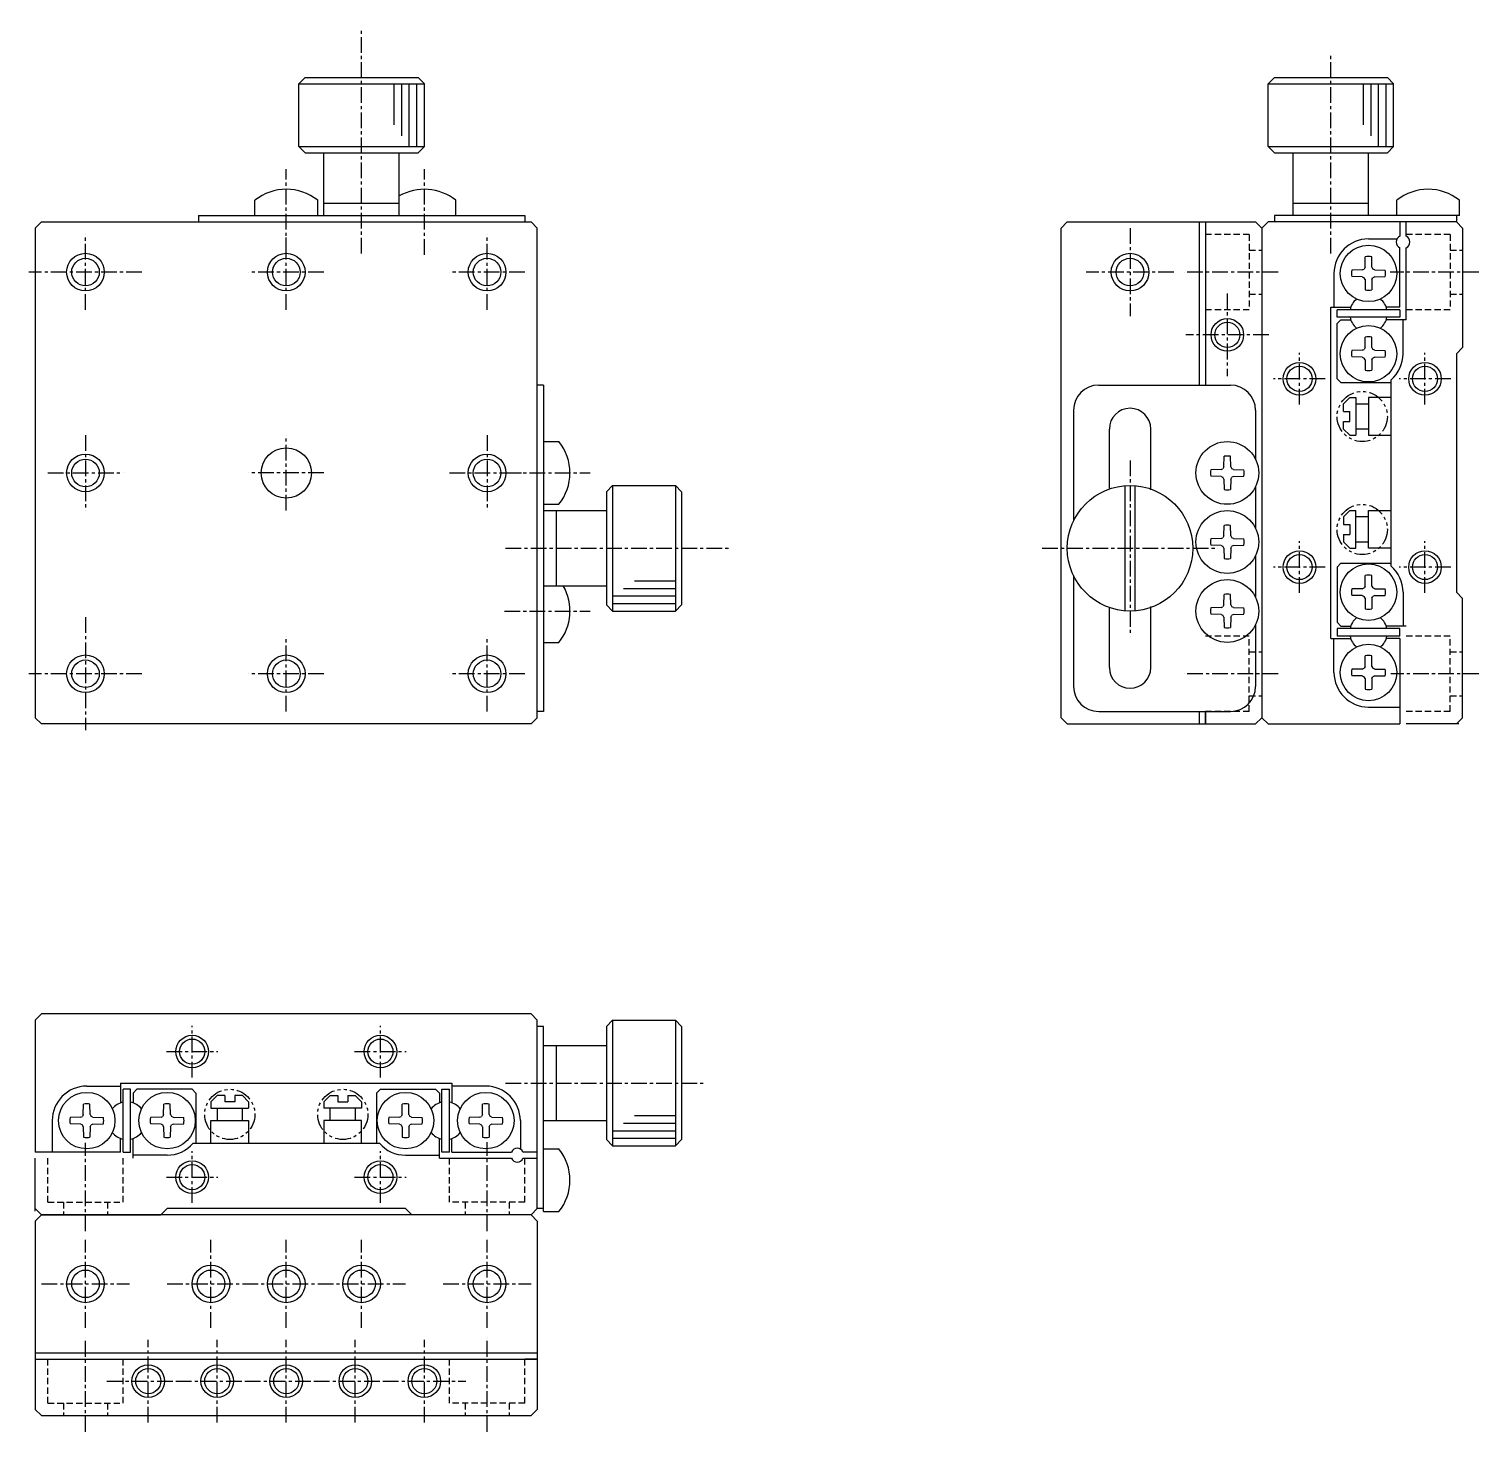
# Model space of a CAD drawing. Extents: x 101 to 291, y 29 to 245.
# Drawn here: x 175.3 to 290.8, y 30.8 to 142.5 of the extents above; entities that cross this region are included whole.
import ezdxf

# ---------------------------------------------------------------- set-up
doc = ezdxf.new("R2010")
doc.units = 0
for name, pattern in [('CENTER', [2, 1.25, -0.25, 0.25, -0.25]), ('DASHED', [0.75, 0.5, -0.25]), ('PHANTOM', [2.5, 1.25, -0.25, 0.25, -0.25, 0.25, -0.25])]:
    doc.linetypes.add(name, pattern=pattern)
doc.layers.get('0').update_dxf_attribs({"linetype": 'CONTINUOUS'})
doc.layers.add('CENTER', color=1, linetype='CENTER')

msp = doc.modelspace()

# ---------------------------------------------------------------- linework, layer by layer
at = {"color": 7, "linetype": 'CONTINUOUS'}
for p, q in [((197.2632516526876, 138.6730249133194), (196.7632516526878, 138.1730249133194)), ((197.2632516526876, 138.6730249133194), (206.2632516526876, 138.6730249133194)), ((206.7632516526876, 138.1730249133194), (206.2632516526876, 138.6730249133194)), ((274.4911686526878, 138.6730249133194), (273.9911686526878, 138.1730249133194)), ((274.4911686526878, 138.6730249133194), (283.4911686526877, 138.6730249133194)), ((283.9911686526878, 138.1730249133194), (283.4911686526877, 138.6730249133194)), ((196.7632516526878, 138.1730249133194), (206.7632516526876, 138.1730249133194)), ((196.7632516526878, 133.1730249133195), (196.7632516526878, 138.1730249133194)), ((206.7632516526876, 133.1730249133195), (206.7632516526876, 138.1730249133194)), ((273.9911686526878, 138.1730249133194), (283.9911686526878, 138.1730249133194)), ((273.9911686526878, 133.1730249133195), (273.9911686526878, 138.1730249133194)), ((196.7632516526878, 133.1730249133195), (206.7632516526876, 133.1730249133195)), ((196.7632516526878, 133.1730249133195), (197.2632516526876, 132.6730249133194)), ((206.2632516526876, 132.6730249133194), (206.7632516526876, 133.1730249133195)), ((273.9911686526878, 133.1730249133195), (283.9911686526878, 133.1730249133195)), ((273.9911686526878, 133.1730249133195), (274.4911686526878, 132.6730249133194)), ((283.4911686526877, 132.6730249133194), (283.9911686526878, 133.1730249133195)), ((197.2632516526876, 132.6730249133194), (206.2632516526876, 132.6730249133194)), ((198.7632516526876, 127.6730249133192), (198.7632516526876, 132.6730249133194)), ((204.7632516526876, 127.6730249133192), (204.7632516526876, 132.6730249133194)), ((274.4911686526878, 132.6730249133194), (283.4911686526877, 132.6730249133194)), ((275.9911686526878, 127.6730249133192), (275.9911686526878, 132.6730249133194)), ((281.9911686526878, 127.6730249133192), (281.9911686526878, 132.6730249133194)), ((193.2632526526878, 127.6730249133192), (193.2632526526878, 128.8955239133194)), ((198.2632526526878, 127.6730249133192), (198.2632526526878, 128.8955239133194)), ((198.7632516526876, 128.6730249133194), (204.7632516526876, 128.6730249133194)), ((209.2632536526878, 127.6730249133192), (209.2632536526878, 128.8955239133194)), ((275.9911686526878, 128.6730249133194), (281.9911686526878, 128.6730249133194)), ((284.2411676526878, 127.6730249133192), (284.2411676526878, 128.8955239133194)), ((289.2411676526878, 127.6730249133192), (289.2411676526878, 128.8955239133194)), ((175.7632526526878, 126.6730249133192), (176.2632526526878, 127.1730249133192)), ((176.2632516526876, 127.1730249133192), (215.2632526526878, 127.1730249133192)), ((188.7632526526878, 127.6730249133192), (214.7632506526876, 127.6730249133192)), ((188.7632526526878, 127.6730249133192), (188.7632526526878, 127.1730249133192)), ((214.7632506526876, 127.6730249133192), (214.7632506526876, 127.1730249133192)), ((215.2632526526878, 127.1730249133192), (215.7632526526878, 126.6730249133192)), ((257.4911656526878, 126.6730259133192), (257.9911656526878, 127.1730259133192)), ((257.9911656526878, 127.1730259133192), (272.9911666526878, 127.1730259133192)), ((268.4911676526877, 127.1730259133192), (268.4911676526877, 114.1730259133192)), ((268.9911666526878, 127.1730259133192), (268.9911666526878, 114.1730259133192)), ((273.4911666526878, 126.6730259133192), (272.9911666526878, 127.1730259133192)), ((273.4911666526878, 126.6730249133192), (272.9911666526878, 127.1730249133192)), ((273.9911676526878, 127.1730259133196), (273.4911666526878, 126.6730249133192)), ((288.9911676526878, 127.1730259133196), (273.9911666526878, 127.1730259133196)), ((274.4911666526878, 127.6730249133192), (274.4911666526878, 127.1730249133192)), ((289.2411676526878, 127.6730249133192), (274.4911666526878, 127.6730249133192)), ((284.4911676526878, 127.1730259133196), (284.4911676526878, 126.0312839133195)), ((284.9911676526878, 126.0312839133195), (284.9911676526878, 127.1730259133196)), ((288.9911676526878, 127.6730249133192), (288.9911676526878, 127.1730249133192)), ((289.4911676526877, 126.6730259133195), (288.9911676526878, 127.1730259133196)), ((175.7632526526878, 126.6730249133192), (175.7632526526878, 87.67302491331962)), ((215.7632526526878, 87.67302491331962), (215.7632526526878, 126.6730249133192)), ((257.4911656526878, 87.67302591331921), (257.4911656526878, 126.6730259133192)), ((273.4911666526878, 126.6730259133192), (273.4911666526878, 87.67302591331921)), ((273.4911666526878, 126.6730249133192), (273.4911666526878, 87.67302691331963)), ((289.4911676526877, 126.6730259133195), (289.4911676526877, 117.1730259133195)), ((281.991169652688, 125.8230269133195), (284.2581556526876, 125.8230269133195)), ((284.4911676526878, 120.3730259133193), (284.4911676526878, 125.1147679133195)), ((284.9911676526878, 119.3730259133195), (284.9911676526878, 125.1147689133196)), ((281.7164566526878, 123.5548869133195), (281.7311696526878, 124.3977529133196)), ((282.2658816526878, 123.5548869133195), (282.251169652688, 124.3977529133196)), ((279.2411696526879, 123.0730269133196), (279.2411696526879, 120.3730259133193)), ((281.491844652688, 123.3474339133195), (280.6664426526878, 123.3330269133193)), ((281.491844652688, 122.7986189133194), (280.6664426526878, 122.8130269133195)), ((281.491844652688, 123.3474339133195), (281.6567906526876, 123.4208729133195)), ((281.491844652688, 122.7986189133194), (281.6567906526876, 122.7251809133193)), ((281.7164566526878, 123.5548869133195), (281.6567906526876, 123.4208729133195)), ((281.7164566526878, 122.5911669133195), (281.6567906526876, 122.7251809133193)), ((281.7164566526878, 122.5911669133195), (281.7311696526878, 121.7482999133195)), ((282.2658816526878, 122.5911669133195), (282.251169652688, 121.7482999133195)), ((282.2658816526878, 123.5548869133195), (282.3255486526878, 123.4208729133195)), ((282.2658816526878, 122.5911669133195), (282.3255486526878, 122.7251809133193)), ((282.4904946526881, 123.3474339133195), (282.3255486526878, 123.4208729133195)), ((282.4904946526881, 122.7986189133194), (282.3255486526878, 122.7251809133193)), ((282.4904946526881, 123.3474339133195), (283.3158956526878, 123.3330269133193)), ((282.4904946526881, 122.7986189133194), (283.3158956526878, 122.8130269133195)), ((278.9911676526878, 120.3730259133193), (280.5769556526879, 120.3730259133193)), ((278.9911676526878, 93.97302591331959), (278.9911676526878, 120.3730259133193)), ((284.4911696526878, 120.1730259133195), (279.4911696526879, 120.1730259133195)), ((279.4911696526879, 119.5730259133195), (279.4911696526879, 120.1730259133195)), ((284.4911686526878, 120.3730259133193), (283.4053826526878, 120.3730259133193)), ((284.4911696526878, 120.1730259133195), (284.4911696526878, 119.5730259133195)), ((279.4911676526877, 119.0730259133194), (279.7911676526878, 119.3730259133195)), ((279.4911676526877, 114.6730259133196), (279.4911676526877, 119.0730259133194)), ((284.4911696526878, 119.5730259133195), (279.4911696526879, 119.5730259133195)), ((279.7911676526878, 119.3730259133195), (280.5769556526879, 119.3730259133195)), ((284.9911686526878, 119.3730259133195), (283.4053826526878, 119.3730259133195)), ((284.7411686526878, 116.6730259133195), (284.7411686526878, 119.3730259133195)), ((281.7164566526878, 117.1548849133196), (281.7311696526878, 117.9977519133194)), ((282.2658816526878, 117.1548849133196), (282.251169652688, 117.9977519133194)), ((281.491844652688, 116.9474329133194), (280.6664426526878, 116.9330259133195)), ((281.491844652688, 116.9474329133194), (281.6567906526876, 117.0208719133194)), ((281.7164566526878, 117.1548849133196), (281.6567906526876, 117.0208719133194)), ((282.2658816526878, 117.1548849133196), (282.3255486526878, 117.0208719133194)), ((282.4904946526881, 116.9474329133194), (282.3255486526878, 117.0208719133194)), ((282.4904946526881, 116.9474329133194), (283.3158956526878, 116.9330259133195)), ((289.4911676526877, 117.1730259133195), (288.9911676526878, 116.6730259133195)), ((281.491844652688, 116.3986179133194), (280.6664426526878, 116.4130259133194)), ((281.491844652688, 116.3986179133194), (281.6567906526876, 116.3251789133193)), ((281.7164566526878, 116.1911659133195), (281.6567906526876, 116.3251789133193)), ((281.7164566526878, 116.1911659133195), (281.7311696526878, 115.3482989133195)), ((282.2658816526878, 116.1911659133195), (282.251169652688, 115.3482989133195)), ((282.2658816526878, 116.1911659133195), (282.3255486526878, 116.3251789133193)), ((282.4904946526881, 116.3986179133194), (282.3255486526878, 116.3251789133193)), ((282.4904946526881, 116.3986179133194), (283.3158956526878, 116.4130259133194)), ((288.9911676526878, 116.6730259133195), (288.9911676526878, 97.67302591331965)), ((279.4911676526877, 114.6730259133196), (279.7911676526878, 114.3730259133195)), ((283.7911656526878, 99.75209091331965), (283.7911656526878, 114.5939609133195)), ((216.2632516526875, 114.1730259133195), (215.7632516526875, 114.1730259133195)), ((216.2632516526875, 114.1730259133195), (216.2632516526875, 88.17302791331969)), ((260.4911656526878, 114.1730259133192), (270.9911666526878, 114.1730259133192)), ((279.7911676526878, 114.3730259133195), (283.7911656526878, 114.3730259133195)), ((258.4911656526876, 112.1730259133192), (258.4911656526876, 103.3524759133196)), ((272.9911666526878, 112.1730259133192), (272.9911666526878, 108.2627499133194)), ((280.4911726526876, 113.1730259133195), (279.9911726526876, 112.6730259133196)), ((279.9911726526876, 112.0730249133194), (279.9911726526876, 112.6730259133196)), ((279.9911726526876, 112.0730249133194), (280.4911726526876, 112.0730249133194)), ((280.4911726526876, 113.1730259133195), (280.9911646526878, 113.1730259133195)), ((280.4911726526876, 111.2730259133194), (280.4911726526876, 112.0730249133194)), ((280.9911686526877, 113.1730259133195), (280.9911686526877, 110.1730249133195)), ((280.9911686526877, 112.6730259133196), (281.9911686526878, 112.6730259133196)), ((281.9911686526878, 113.1730259133195), (281.9911686526878, 110.1730249133195)), ((283.7911676526878, 113.1730259133195), (281.9911686526878, 113.1730259133195)), ((279.9911726526876, 110.6730259133196), (279.9911726526876, 111.2730259133194)), ((279.9911726526876, 111.2730259133194), (280.4911726526876, 111.2730259133194)), ((261.3411656526877, 105.9581599133192), (261.3411656526877, 110.6730269133194)), ((264.6411656526878, 105.8181849133194), (264.6411656526878, 110.6730269133194)), ((280.4911726526876, 110.1730249133195), (279.9911726526876, 110.6730259133196)), ((280.4911726526876, 110.1730249133195), (280.9911646526878, 110.1730249133195)), ((281.9911686526878, 110.6730259133196), (280.9911686526877, 110.6730259133196)), ((281.9911686526878, 110.1730249133195), (283.7911676526878, 110.1730249133195)), ((216.2632516526875, 109.6730259133195), (217.4857506526877, 109.6730259133195)), ((270.2593066526879, 107.4477379133194), (269.4164396526878, 107.4330259133194)), ((270.2593066526879, 107.4477379133194), (270.3933206526877, 107.5074049133194)), ((270.4667586526878, 107.6723499133192), (270.3933206526877, 107.5074049133194)), ((270.4667586526878, 107.6723499133192), (270.4811666526879, 108.4977519133194)), ((271.0155736526877, 107.6723499133192), (271.0011666526879, 108.4977519133194)), ((271.0155736526877, 107.6723499133192), (271.0890126526876, 107.5074049133194)), ((271.2230256526879, 107.4477379133194), (271.0890126526876, 107.5074049133194)), ((271.2230256526879, 107.4477379133194), (272.0658926526878, 107.4330259133194)), ((270.2593066526879, 106.8983129133192), (269.4164396526878, 106.9130259133192)), ((270.2593066526879, 106.8983129133192), (270.3933206526877, 106.8386459133194)), ((270.4667586526878, 106.6737009133192), (270.3933206526877, 106.8386459133194)), ((270.4667586526878, 106.6737009133192), (270.4811666526879, 105.8482989133192)), ((271.0155736526877, 106.6737009133192), (271.0011666526879, 105.8482989133192)), ((271.0155736526877, 106.6737009133192), (271.0890126526876, 106.8386459133194)), ((271.2230256526879, 106.8983129133192), (271.0890126526876, 106.8386459133194)), ((271.2230256526879, 106.8983129133192), (272.0658926526878, 106.9130259133192)), ((221.7632516526878, 106.1730269133195), (221.2632516526877, 105.6730269133197)), ((221.2632516526877, 105.6730269133197), (221.2632516526877, 96.67302691331967)), ((221.7632516526878, 106.1730269133195), (221.7632516526878, 96.17302691331969)), ((221.7632516526878, 106.1730269133195), (226.7632516526877, 106.1730269133195)), ((226.7632516526877, 106.1730269133195), (226.7632516526877, 96.17302691331969)), ((227.2632516526877, 105.6730269133197), (226.7632516526877, 106.1730269133195)), ((227.2632516526877, 105.6730269133197), (227.2632516526877, 96.67302691331967)), ((262.5911656526877, 96.18905391331933), (262.5911656526877, 106.1569999133194)), ((263.3911656526879, 96.18905391331933), (263.3911656526879, 106.1569999133194)), ((272.9911666526878, 106.0833009133192), (272.9911666526878, 102.7627489133194)), ((216.2632516526875, 104.6730259133195), (217.4857506526877, 104.6730259133195)), ((216.2632516526875, 104.1730269133197), (221.2632516526877, 104.1730269133197)), ((217.2632516526877, 104.1730269133197), (217.2632516526877, 98.17302691331969)), ((280.4911726526876, 104.1730269133193), (279.9911726526876, 103.6730259133195)), ((280.4911726526876, 104.1730269133193), (280.9911646526878, 104.1730269133193)), ((280.9911686526877, 101.1730259133196), (280.9911686526877, 104.1730269133193)), ((281.9911686526878, 101.1730259133196), (281.9911686526878, 104.1730269133193)), ((281.9911686526878, 104.1730269133193), (283.7911676526878, 104.1730269133193)), ((270.4667586526878, 102.1723489133193), (270.4811666526879, 102.9977509133192)), ((271.0155736526877, 102.1723489133193), (271.0011666526879, 102.9977509133192)), ((279.9911726526876, 103.6730259133195), (279.9911726526876, 103.0730259133195)), ((279.9911726526876, 103.0730259133195), (280.4911726526876, 103.0730259133195)), ((280.4911726526876, 103.0730259133195), (280.4911726526876, 102.2730269133194)), ((281.9911686526878, 103.6730259133195), (280.9911686526877, 103.6730259133195)), ((270.2593066526879, 101.9477369133194), (269.4164396526878, 101.9330249133194)), ((270.2593066526879, 101.9477369133194), (270.3933206526877, 102.0074039133194)), ((270.4667586526878, 102.1723489133193), (270.3933206526877, 102.0074039133194)), ((271.0155736526877, 102.1723489133193), (271.0890126526876, 102.0074039133194)), ((271.2230256526879, 101.9477369133194), (271.0890126526876, 102.0074039133194)), ((271.2230256526879, 101.9477369133194), (272.0658926526878, 101.9330249133194)), ((279.9911726526876, 102.2730269133194), (279.9911726526876, 101.6730259133195)), ((279.9911726526876, 102.2730269133194), (280.4911726526876, 102.2730269133194)), ((280.4911726526876, 101.1730259133196), (279.9911726526876, 101.6730259133195)), ((280.9911686526877, 101.6730259133195), (281.9911686526878, 101.6730259133195)), ((270.2593066526879, 101.3983119133193), (269.4164396526878, 101.4130249133191)), ((270.2593066526879, 101.3983119133193), (270.3933206526877, 101.3386449133194)), ((270.4667586526878, 101.1736999133192), (270.3933206526877, 101.3386449133194)), ((270.4667586526878, 101.1736999133192), (270.4811666526879, 100.3482979133193)), ((271.0155736526877, 101.1736999133192), (271.0011666526879, 100.3482979133193)), ((271.0155736526877, 101.1736999133192), (271.0890126526876, 101.3386449133194)), ((271.2230256526879, 101.3983119133193), (271.0890126526876, 101.3386449133194)), ((271.2230256526879, 101.3983119133193), (272.0658926526878, 101.4130249133191)), ((272.9911666526878, 100.5832999133192), (272.9911666526878, 97.26274991331948)), ((280.4911726526876, 101.1730259133196), (280.9911646526878, 101.1730259133196)), ((283.7911676526878, 101.1730259133196), (281.9911686526878, 101.1730259133196)), ((279.4911676526877, 99.67302591331963), (279.7911676526878, 99.97302591331965)), ((279.4911676526877, 99.67302591331963), (279.4911676526877, 95.27302591331963)), ((279.7911676526878, 99.97302591331965), (283.7911656526878, 99.97302591331965)), ((258.4911656526876, 98.99357691331942), (258.4911656526876, 90.17302791331943)), ((281.7164566526878, 98.15488591331965), (281.7311696526878, 98.99775291331964)), ((282.2658816526878, 98.15488591331965), (282.251169652688, 98.99775291331964)), ((216.2632516526875, 98.17302691331969), (221.2632516526877, 98.17302691331969)), ((270.4667586526878, 96.67234991331921), (270.4811666526879, 97.49775091331921)), ((271.0155736526877, 96.67234991331921), (271.0011666526879, 97.49775091331921)), ((281.491844652688, 97.94743391331957), (280.6664426526878, 97.93302691331967)), ((281.491844652688, 97.39861891331965), (280.6664426526878, 97.41302691331963)), ((281.491844652688, 97.94743391331957), (281.6567906526876, 98.02087291331964)), ((281.491844652688, 97.39861891331965), (281.6567906526876, 97.32518091331964)), ((281.7164566526878, 98.15488591331965), (281.6567906526876, 98.02087291331964)), ((281.7164566526878, 97.19116691331965), (281.6567906526876, 97.32518091331964)), ((281.7164566526878, 97.19116691331965), (281.7311696526878, 96.34829991331965)), ((282.2658816526878, 97.19116691331965), (282.251169652688, 96.34829991331965)), ((282.2658816526878, 98.15488591331965), (282.3255486526878, 98.02087291331964)), ((282.2658816526878, 97.19116691331965), (282.3255486526878, 97.32518091331964)), ((282.4904946526881, 97.94743391331957), (282.3255486526878, 98.02087291331964)), ((282.4904946526881, 97.39861891331965), (282.3255486526878, 97.32518091331964)), ((282.4904946526881, 97.94743391331957), (283.3158956526878, 97.93302691331967)), ((282.4904946526881, 97.39861891331965), (283.3158956526878, 97.41302691331963)), ((284.7411686526878, 97.67302591331965), (284.7411686526878, 94.97302591331965)), ((289.4911676526877, 97.17302591331963), (288.9911676526878, 97.67302591331965)), ((289.4911676526877, 87.6730259133196), (289.4911676526877, 97.17302591331963)), ((221.2632516526877, 96.67302691331967), (221.7632516526878, 96.17302691331969)), ((221.7632516526878, 96.17302691331969), (226.7632516526877, 96.17302691331969)), ((226.7632516526877, 96.17302691331969), (227.2632516526877, 96.67302691331967)), ((261.3411656526877, 91.67302691331943), (261.3411656526877, 96.3878929133194)), ((264.6411656526878, 91.67302691331943), (264.6411656526878, 96.52786791331941)), ((270.2593066526879, 96.4477369133194), (269.4164396526878, 96.43302491331944)), ((270.2593066526879, 95.89831291331913), (269.4164396526878, 95.91302491331945)), ((270.2593066526879, 96.4477369133194), (270.3933206526877, 96.50740391331945)), ((270.2593066526879, 95.89831291331913), (270.3933206526877, 95.83864591331931)), ((270.4667586526878, 96.67234991331921), (270.3933206526877, 96.50740391331945)), ((271.0155736526877, 96.67234991331921), (271.0890126526876, 96.50740391331945)), ((271.2230256526879, 96.4477369133194), (271.0890126526876, 96.50740391331945)), ((271.2230256526879, 95.89831291331913), (271.0890126526876, 95.83864591331931)), ((271.2230256526879, 96.4477369133194), (272.0658926526878, 96.43302491331944)), ((271.2230256526879, 95.89831291331913), (272.0658926526878, 95.91302491331945)), ((270.4667586526878, 95.6736999133192), (270.3933206526877, 95.83864591331931)), ((270.4667586526878, 95.6736999133192), (270.4811666526879, 94.84829891331921)), ((271.0155736526877, 95.6736999133192), (271.0011666526879, 94.84829891331921)), ((271.0155736526877, 95.6736999133192), (271.0890126526876, 95.83864591331931)), ((272.9911666526878, 95.08329991331934), (272.9911666526878, 90.17302791331943)), ((279.7911676526878, 94.97302591331965), (279.4911676526877, 95.27302591331963)), ((284.4911696526878, 94.77302591331957), (279.4911696526879, 94.77302591331957)), ((279.4911696526879, 94.77302591331957), (279.4911696526879, 94.17302591331965)), ((279.7911676526878, 94.97302591331965), (280.5769556526879, 94.97302591331965)), ((284.9911686526878, 94.97302591331965), (283.4053826526878, 94.97302591331965)), ((284.4911696526878, 94.17302591331965), (284.4911696526878, 94.77302591331957)), ((216.2632516526875, 93.6730249133195), (217.4857506526877, 93.6730249133195)), ((278.9911676526878, 93.97302591331959), (280.5769556526879, 93.97302591331959)), ((279.2411696526879, 91.27302491331965), (279.2411696526879, 93.97302591331959)), ((284.4911696526878, 94.17302591331965), (279.4911696526879, 94.17302591331965)), ((284.4911686526878, 93.97302591331959), (283.4053826526878, 93.97302591331959)), ((284.4911686526878, 93.97302591331959), (284.4911686526878, 87.17302591331963)), ((281.7164566526878, 91.75488491331964), (281.7311696526878, 92.59775191331963)), ((282.2658816526878, 91.75488491331964), (282.251169652688, 92.59775191331963)), ((281.491844652688, 91.54743291331965), (280.6664426526878, 91.53302491331965)), ((281.491844652688, 91.54743291331965), (281.6567906526876, 91.62087191331965)), ((281.7164566526878, 91.75488491331964), (281.6567906526876, 91.62087191331965)), ((282.2658816526878, 91.75488491331964), (282.3255486526878, 91.62087191331965)), ((282.4904946526881, 91.54743291331965), (282.3255486526878, 91.62087191331965)), ((282.4904946526881, 91.54743291331965), (283.3158956526878, 91.53302491331965)), ((281.491844652688, 90.99861791331965), (280.6664426526878, 91.01302491331964)), ((281.491844652688, 90.99861791331965), (281.6567906526876, 90.92517891331963)), ((281.7164566526878, 90.79116591331965), (281.6567906526876, 90.92517891331963)), ((281.7164566526878, 90.79116591331965), (281.7311696526878, 89.94829891331965)), ((282.2658816526878, 90.79116591331965), (282.251169652688, 89.94829891331965)), ((282.2658816526878, 90.79116591331965), (282.3255486526878, 90.92517891331963)), ((282.4904946526881, 90.99861791331965), (282.3255486526878, 90.92517891331963)), ((282.4904946526881, 90.99861791331965), (283.3158956526878, 91.01302491331964)), ((216.2632516526875, 88.17302791331969), (215.7632516526875, 88.17302791331969)), ((260.4911656526878, 88.17302791331943), (270.9911666526878, 88.17302791331943)), ((268.4911676526877, 88.17302791331943), (268.4911676526877, 87.1730259133192)), ((268.4911676526877, 88.17302791331943), (268.4911676526877, 87.1730259133192)), ((268.9911666526878, 88.17302791331943), (268.9911666526878, 87.1730259133192)), ((268.9911666526878, 87.17302791331944), (268.9911666526878, 88.17302791331943)), ((281.991169652688, 88.52302491331967), (284.4911686526878, 88.52302491331967)), ((176.2632526526878, 87.17302491331961), (175.7632526526878, 87.67302491331962)), ((215.2632526526878, 87.17302491331961), (176.2632526526878, 87.17302491331961)), ((215.7632526526878, 87.67302491331962), (215.2632526526878, 87.17302491331961)), ((257.9911656526878, 87.1730259133192), (257.4911656526878, 87.67302591331921)), ((257.9911656526878, 87.1730259133192), (272.9911666526878, 87.1730259133192)), ((273.4911666526878, 87.67302591331921), (272.9911666526878, 87.1730259133192)), ((273.4911666526878, 87.67302591331921), (272.9911666526878, 87.1730259133192)), ((273.9911676526878, 87.17302591331963), (273.4911666526878, 87.67302691331963)), ((273.9911676526878, 87.17302591331963), (284.4911676526878, 87.17302591331963)), ((289.191167652688, 87.17302591331963), (284.991169652688, 87.17302591331963)), ((289.4911676526877, 87.6730259133196), (288.9911676526878, 87.17302591331963)), ((175.763252652688, 63.57189791331929), (176.263253652688, 64.0718989133194)), ((175.763252652688, 63.57189791331929), (175.763252652688, 53.07189791331929)), ((215.2632516526876, 64.0718989133194), (176.263253652688, 64.0718989133194)), ((215.763252652688, 63.57189791331929), (215.2632516526876, 64.0718989133194)), ((215.763252652688, 48.57189791331929), (215.763252652688, 63.5718989133194)), ((221.7632516526879, 63.57189691331941), (221.2632516526878, 63.07189691331941)), ((221.7632516526879, 63.57189691331941), (221.7632516526879, 53.57189691331941)), ((221.7632516526879, 63.57189691331941), (226.7632516526878, 63.57189691331941)), ((226.7632516526878, 63.57189691331941), (226.7632516526878, 53.57189691331941)), ((227.2632516526878, 63.07189691331941), (226.7632516526878, 63.57189691331941)), ((216.2632516526876, 63.0718989133194), (215.7632516526876, 63.0718989133194)), ((216.2632516526876, 48.32189791331929), (216.2632516526876, 63.0718989133194)), ((221.2632516526878, 63.07189691331941), (221.2632516526878, 54.0718969133194)), ((227.2632516526878, 63.07189691331941), (227.2632516526878, 54.0718969133194)), ((216.2632516526876, 61.5718969133194), (221.2632516526878, 61.5718969133194)), ((217.2632516526878, 61.5718969133194), (217.2632516526878, 55.57189691331941)), ((179.863251652688, 58.32189591331929), (182.5632526526879, 58.32189591331929)), ((182.5632526526879, 58.57189791331929), (182.5632526526879, 56.9861099133192)), ((182.5632526526879, 58.57189791331929), (208.9632526526877, 58.57189791331929)), ((182.763252652688, 53.0718959133193), (182.763252652688, 58.0718959133193)), ((183.363252652688, 58.0718959133193), (182.763252652688, 58.0718959133193)), ((183.363252652688, 53.0718959133193), (183.363252652688, 58.0718959133193)), ((183.563252652688, 57.77189791331934), (183.863252652688, 58.07189791331952)), ((183.563252652688, 57.77189791331934), (183.563252652688, 56.9861099133192)), ((188.263252652688, 58.07189791331952), (183.863252652688, 58.07189791331952)), ((188.263252652688, 58.07189791331952), (188.563252652688, 57.77189791331934)), ((188.563252652688, 57.77189791331934), (188.563252652688, 53.77189991331933)), ((203.263252652688, 58.07189791331952), (202.9632526526879, 57.77189791331934)), ((202.9632526526879, 57.77189791331934), (202.9632526526879, 53.77189991331933)), ((203.263252652688, 58.07189791331952), (207.6632526526878, 58.07189791331952)), ((207.6632526526878, 58.07189791331952), (207.9632526526879, 57.77189791331934)), ((207.9632526526879, 57.77189791331934), (207.9632526526879, 56.9861099133192)), ((208.1632526526879, 53.0718959133193), (208.1632526526879, 58.0718959133193)), ((208.1632526526879, 58.0718959133193), (208.7632526526879, 58.0718959133193)), ((208.7632526526879, 53.0718959133193), (208.7632526526879, 58.0718959133193)), ((208.9632526526877, 58.57189791331929), (208.9632526526877, 56.9861099133192)), ((211.663253652688, 58.32189591331929), (208.9632526526877, 58.32189591331929)), ((179.588844652688, 56.07122091331918), (179.603251652688, 56.89662291331934)), ((180.137659652688, 56.07122091331918), (180.123251652688, 56.89662291331934)), ((185.988845652688, 56.07122091331918), (186.003253652688, 56.89662291331934)), ((186.5376606526879, 56.07122091331918), (186.523253652688, 56.89662291331934)), ((189.763252652688, 57.07189291331953), (190.2632526526879, 57.57189291331953)), ((189.763252652688, 57.07189291331953), (189.763252652688, 56.5719009133194)), ((190.8632536526878, 57.57189291331953), (190.2632526526879, 57.57189291331953)), ((190.8632536526878, 57.57189291331953), (190.8632536526878, 57.07189291331953)), ((191.6632526526879, 57.07189291331953), (190.8632536526878, 57.07189291331953)), ((192.2632526526879, 57.57189291331953), (191.6632526526879, 57.57189291331953)), ((191.6632526526879, 57.57189291331953), (191.6632526526879, 57.07189291331953)), ((192.7632536526876, 57.07189291331953), (192.2632526526879, 57.57189291331953)), ((192.7632536526876, 57.07189291331953), (192.7632536526876, 56.5719009133194)), ((198.7632516526879, 57.07189291331953), (199.263252652688, 57.57189291331953)), ((198.7632516526879, 57.07189291331953), (198.7632516526879, 56.5719009133194)), ((199.263252652688, 57.57189291331953), (199.8632526526878, 57.57189291331953)), ((199.8632526526878, 57.57189291331953), (199.8632526526878, 57.07189291331953)), ((199.8632526526878, 57.07189291331953), (200.6632516526877, 57.07189291331953)), ((200.6632516526877, 57.57189291331953), (201.263252652688, 57.57189291331953)), ((200.6632516526877, 57.57189291331953), (200.6632516526877, 57.07189291331953)), ((201.7632526526879, 57.07189291331953), (201.263252652688, 57.57189291331953)), ((201.7632526526879, 57.07189291331953), (201.7632526526879, 56.5719009133194)), ((204.9888446526878, 56.07122091331918), (205.0032526526878, 56.89662291331934)), ((205.5376596526878, 56.07122091331918), (205.5232526526879, 56.89662291331934)), ((211.3888456526878, 56.07122091331918), (211.4032536526879, 56.89662291331934)), ((211.9376606526879, 56.07122091331918), (211.9232536526877, 56.89662291331934)), ((177.113251652688, 55.57189591331918), (177.113251652688, 53.07189691331941)), ((179.381392652688, 55.84660891331932), (178.538525652688, 55.83189591331929)), ((179.381392652688, 55.84660891331932), (179.515405652688, 55.90627491331954)), ((179.588844652688, 56.07122091331918), (179.515405652688, 55.90627491331954)), ((180.137659652688, 56.07122091331918), (180.211098652688, 55.90627491331954)), ((180.345111652688, 55.84660891331932), (180.211098652688, 55.90627491331954)), ((180.345111652688, 55.84660891331932), (181.187978652688, 55.83189591331929)), ((185.781393652688, 55.84660891331932), (184.938526652688, 55.83189591331929)), ((185.781393652688, 55.84660891331932), (185.915407652688, 55.90627491331954)), ((185.988845652688, 56.07122091331918), (185.915407652688, 55.90627491331954)), ((186.5376606526879, 56.07122091331918), (186.611099652688, 55.90627491331954)), ((186.745112652688, 55.84660891331932), (186.611099652688, 55.90627491331954)), ((186.745112652688, 55.84660891331932), (187.5879796526881, 55.83189591331929)), ((189.763252652688, 56.5718969133194), (192.7632536526876, 56.5718969133194)), ((189.763252652688, 55.57189691331941), (192.7632536526876, 55.57189691331941)), ((189.763252652688, 53.77189791331933), (189.763252652688, 55.57189691331941)), ((190.2632526526879, 56.5718969133194), (190.2632526526879, 55.57189691331941)), ((192.2632526526879, 55.57189691331941), (192.2632526526879, 56.5718969133194)), ((192.7632536526876, 55.57189691331941), (192.7632536526876, 53.77189791331933)), ((201.7632526526879, 56.5718969133194), (198.7632516526879, 56.5718969133194)), ((201.7632526526879, 55.57189691331941), (198.7632516526879, 55.57189691331941)), ((198.7632516526879, 55.57189691331941), (198.7632516526879, 53.77189791331933)), ((199.263252652688, 55.57189691331941), (199.263252652688, 56.5718969133194)), ((201.263252652688, 56.5718969133194), (201.263252652688, 55.57189691331941)), ((201.7632526526879, 53.77189791331933), (201.7632526526879, 55.57189691331941)), ((204.7813926526879, 55.84660891331932), (203.9385256526879, 55.83189591331929)), ((204.7813926526879, 55.84660891331932), (204.9154056526877, 55.90627491331954)), ((204.9888446526878, 56.07122091331918), (204.9154056526877, 55.90627491331954)), ((205.5376596526878, 56.07122091331918), (205.6110986526878, 55.90627491331954)), ((205.745111652688, 55.84660891331932), (205.6110986526878, 55.90627491331954)), ((205.745111652688, 55.84660891331932), (206.5879786526878, 55.83189591331929)), ((211.1813936526879, 55.84660891331932), (210.3385266526879, 55.83189591331929)), ((211.1813936526879, 55.84660891331932), (211.3154076526877, 55.90627491331954)), ((211.3888456526878, 56.07122091331918), (211.3154076526877, 55.90627491331954)), ((211.9376606526879, 56.07122091331918), (212.0110996526879, 55.90627491331954)), ((212.1451136526879, 55.84660891331932), (212.0110996526879, 55.90627491331954)), ((212.1451136526879, 55.84660891331932), (212.987979652688, 55.83189591331929)), ((214.4132536526879, 55.57189591331918), (214.4132536526879, 53.30490991331955)), ((216.2632516526876, 55.57189691331941), (221.2632516526878, 55.57189691331941)), ((179.381392652688, 55.29718391331939), (178.538525652688, 55.31189591331919)), ((179.381392652688, 55.29718391331939), (179.515405652688, 55.23751691331939)), ((179.588844652688, 55.07257091331907), (179.515405652688, 55.23751691331939)), ((179.588844652688, 55.07257091331907), (179.603251652688, 54.24716991331935)), ((180.137659652688, 55.07257091331907), (180.123251652688, 54.24716991331935)), ((180.137659652688, 55.07257091331907), (180.211098652688, 55.23751691331939)), ((180.345111652688, 55.29718391331939), (180.211098652688, 55.23751691331939)), ((180.345111652688, 55.29718391331939), (181.187978652688, 55.31189591331919)), ((185.781393652688, 55.29718391331939), (184.938526652688, 55.31189591331919)), ((185.781393652688, 55.29718391331939), (185.915407652688, 55.23751691331939)), ((185.988845652688, 55.07257091331907), (185.915407652688, 55.23751691331939)), ((185.988845652688, 55.07257091331907), (186.003253652688, 54.24716991331935)), ((186.5376606526879, 55.07257091331907), (186.523253652688, 54.24716991331935)), ((186.5376606526879, 55.07257091331907), (186.611099652688, 55.23751691331939)), ((186.745112652688, 55.29718391331939), (186.611099652688, 55.23751691331939)), ((186.745112652688, 55.29718391331939), (187.5879796526881, 55.31189591331919)), ((204.7813926526879, 55.29718391331939), (203.9385256526879, 55.31189591331919)), ((204.7813926526879, 55.29718391331939), (204.9154056526877, 55.23751691331939)), ((204.9888446526878, 55.07257091331907), (204.9154056526877, 55.23751691331939)), ((204.9888446526878, 55.07257091331907), (205.0032526526878, 54.24716991331935)), ((205.5376596526878, 55.07257091331907), (205.5232526526879, 54.24716991331935)), ((205.5376596526878, 55.07257091331907), (205.6110986526878, 55.23751691331939)), ((205.745111652688, 55.29718391331939), (205.6110986526878, 55.23751691331939)), ((205.745111652688, 55.29718391331939), (206.5879786526878, 55.31189591331919)), ((211.1813936526879, 55.29718391331939), (210.3385266526879, 55.31189591331919)), ((211.1813936526879, 55.29718391331939), (211.3154076526877, 55.23751691331939)), ((211.3888456526878, 55.07257091331907), (211.3154076526877, 55.23751691331939)), ((211.3888456526878, 55.07257091331907), (211.4032536526879, 54.24716991331935)), ((211.9376606526879, 55.07257091331907), (211.9232536526877, 54.24716991331935)), ((211.9376606526879, 55.07257091331907), (212.0110996526879, 55.23751691331939)), ((212.1451136526879, 55.29718391331939), (212.0110996526879, 55.23751691331939)), ((212.1451136526879, 55.29718391331939), (212.987979652688, 55.31189591331919)), ((182.5632526526879, 53.07189691331941), (182.5632526526879, 54.15768291331928)), ((183.563252652688, 52.57189691331941), (183.563252652688, 54.15768291331928)), ((188.342317652688, 53.77189991331933), (203.1841876526879, 53.77189991331933)), ((207.9632526526879, 52.57189691331941), (207.9632526526879, 54.15768291331928)), ((208.9632526526877, 53.07189691331941), (208.9632526526877, 54.15768291331928)), ((216.2632516526876, 53.32189791331929), (217.4857506526878, 53.32189791331929)), ((221.2632516526878, 54.0718969133194), (221.7632516526879, 53.57189691331941)), ((226.7632516526878, 53.57189691331941), (227.2632516526878, 54.0718969133194)), ((182.5632526526879, 53.07189691331941), (175.763252652688, 53.07189691331941)), ((175.763252652688, 48.37189791331924), (175.763252652688, 52.57189591331918)), ((182.763252652688, 53.0718959133193), (183.363252652688, 53.0718959133193)), ((186.263252652688, 52.8218969133194), (183.563252652688, 52.8218969133194)), ((205.2632526526879, 52.8218969133194), (207.9632526526879, 52.8218969133194)), ((207.9632526526879, 52.57189791331929), (213.704995652688, 52.57189791331929)), ((208.7632526526879, 53.0718959133193), (208.1632526526879, 53.0718959133193)), ((208.9632526526877, 53.07189791331929), (213.7049946526879, 53.07189791331929)), ((215.763252652688, 53.07189791331929), (214.6215106526879, 53.07189791331929)), ((214.6215106526879, 52.57189791331929), (215.763252652688, 52.57189791331929)), ((176.263252652688, 48.07189791331952), (175.763252652688, 48.57189791331929)), ((185.763252652688, 48.07189791331952), (186.263252652688, 48.57189791331929)), ((205.2632526526879, 48.57189791331929), (186.263252652688, 48.57189791331929)), ((205.7632526526879, 48.07189791331952), (205.2632526526879, 48.57189791331929)), ((215.2632526526879, 48.07189791331952), (215.763252652688, 48.57189791331929)), ((216.2632516526876, 48.57189791331929), (215.7632516526876, 48.57189791331929)), ((176.2632526526878, 48.07189791331952), (175.7632526526879, 47.57189791331952)), ((175.7632526526879, 47.57189791331952), (175.7632526526879, 32.57189691331964)), ((215.2632526526879, 48.07189791331952), (176.2632526526878, 48.07189791331952)), ((176.263252652688, 48.07189791331952), (185.763252652688, 48.07189791331952)), ((215.2632526526879, 48.07189791331952), (205.7632526526879, 48.07189791331952)), ((215.7632526526879, 47.57189791331952), (215.2632526526879, 48.07189791331952)), ((215.7632526526879, 47.57189791331952), (215.7632526526879, 32.57189691331964)), ((216.2632516526876, 48.32189791331929), (217.4857506526878, 48.32189791331929)), ((175.7632526526879, 37.0718959133196), (215.7632526526879, 37.0718959133196)), ((214.763250652688, 37.0718959133196), (215.7632526526879, 37.0718959133196)), ((175.7632526526879, 36.57189691331963), (215.7632526526879, 36.57189691331963)), ((215.763250652688, 36.57189691331963), (214.763250652688, 36.57189691331963)), ((176.2632526526878, 32.07189691331948), (175.7632526526879, 32.57189691331964)), ((176.2632526526878, 32.07189691331948), (175.7632526526879, 32.57189691331964)), ((215.2632526526879, 32.07189691331948), (215.7632526526879, 32.57189691331964)), ((215.2632526526879, 32.07189691331948), (215.7632526526879, 32.57189691331964)), ((176.2632526526878, 32.07189691331948), (215.2632526526879, 32.07189691331948))]:
    msp.add_line(p, q, dxfattribs=at)
at = {"color": 3, "linetype": 'CONTINUOUS'}
for p, q in [((204.3632506526878, 134.9070229133195), (204.3632506526878, 138.1730249133194)), ((204.9632506526878, 134.0366509133195), (204.9632506526878, 138.1730249133194)), ((205.5632516526876, 133.1730249133195), (205.5632516526876, 138.1730249133194)), ((206.1632516526876, 133.1730249133195), (206.1632516526876, 138.1730249133194)), ((281.5911676526876, 134.9070229133195), (281.5911676526876, 138.1730249133194)), ((282.191167652688, 134.0366509133195), (282.191167652688, 138.1730249133194)), ((282.7911686526878, 133.1730249133195), (282.7911686526878, 138.1730249133194)), ((283.3911686526878, 133.1730249133195), (283.3911686526878, 138.1730249133194)), ((283.9911686526878, 133.1730249133195), (283.9911686526878, 138.1730249133194)), ((223.4972496526878, 98.57302791331949), (226.7632516526877, 98.57302791331949)), ((221.7632516526878, 97.3730269133197), (226.7632516526877, 97.3730269133197)), ((222.6268776526878, 97.97302791331951), (226.7632516526877, 97.97302791331951)), ((221.7632516526878, 96.77302691331968), (226.7632516526877, 96.77302691331968)), ((223.4972496526879, 55.97189791331961), (226.7632516526878, 55.97189791331961)), ((221.7632516526879, 54.77189691331934), (226.7632516526878, 54.77189691331934)), ((222.6268776526878, 55.37189791331925), (226.7632516526878, 55.37189791331925)), ((221.7632516526879, 54.17189691331931), (226.7632516526878, 54.17189691331931)), ((221.7632516526879, 53.57189691331941), (226.7632516526878, 53.57189691331941))]:
    msp.add_line(p, q, dxfattribs=at)
at = {"color": 3, "linetype": 'DASHED'}
for p, q in [((272.4911666526879, 126.1730249133192), (268.9911666526878, 126.1730259133192)), ((272.4911666526879, 126.1730249133192), (272.4911666526879, 120.1730249133192)), ((288.4911686526878, 126.1730259133196), (284.9911686526878, 126.1730259133196)), ((288.4911686526878, 126.1730259133196), (288.4911686526878, 120.1730259133195)), ((272.4911666526879, 124.9230249133192), (273.4911666526878, 124.9230249133192)), ((288.4911686526878, 124.9230259133195), (289.4911686526878, 124.9230259133195)), ((272.4911666526879, 121.4230249133192), (273.4911666526878, 121.4230249133192)), ((288.4911686526878, 121.4230259133195), (289.4911686526878, 121.4230259133195)), ((272.4911666526879, 120.1730249133192), (268.9911666526878, 120.1730259133192)), ((288.4911686526878, 120.1730259133195), (284.9911686526878, 120.1730259133195)), ((272.4911666526879, 94.17302591331921), (268.9911666526878, 94.17302491331922)), ((272.4911666526879, 88.17302591331921), (272.4911666526879, 94.17302591331921)), ((288.4911686526878, 94.17302591331965), (284.9911686526878, 94.17302591331965)), ((288.4911686526878, 88.17302591331962), (288.4911686526878, 94.17302591331965)), ((272.4911666526879, 92.92302591331932), (273.4911666526878, 92.92302591331932)), ((288.4911686526878, 92.92302591331965), (289.4911686526878, 92.92302591331965)), ((272.4911666526879, 89.42302591331921), (273.4911666526878, 89.42302591331921)), ((288.4911686526878, 89.42302591331962), (289.4911686526878, 89.42302591331962)), ((272.4911666526879, 88.17302591331921), (268.9911666526878, 88.1730249133192)), ((288.4911686526878, 88.17302591331962), (284.9911686526878, 88.17302591331962)), ((176.763252652688, 49.0718969133194), (176.763252652688, 52.57189691331941)), ((182.763252652688, 49.0718969133194), (182.763252652688, 52.57189691331941)), ((208.7632526526879, 49.0718969133194), (208.7632526526879, 52.57189691331941)), ((214.763252652688, 49.0718969133194), (214.763252652688, 52.57189691331941)), ((176.763252652688, 49.0718969133194), (182.763252652688, 49.0718969133194)), ((178.013252652688, 49.0718969133194), (178.013252652688, 48.07189691331941)), ((181.513252652688, 49.0718969133194), (181.513252652688, 48.07189691331941)), ((214.763252652688, 49.0718969133194), (208.7632526526879, 49.0718969133194)), ((210.0132526526879, 49.0718969133194), (210.0132526526879, 48.07189691331941)), ((213.5132526526879, 49.0718969133194), (213.5132526526879, 48.07189691331941)), ((176.7632526526879, 33.07189591331948), (176.7632526526879, 36.57189591331949)), ((182.7632526526878, 33.07189691331948), (182.7632526526878, 36.57189691331963)), ((208.7632526526878, 33.07189691331948), (208.7632526526878, 36.57189691331963)), ((214.7632526526879, 33.07189591331948), (214.7632526526879, 36.57189591331949)), ((176.7632526526879, 33.07189591331948), (182.7632526526878, 33.07189691331948)), ((178.0132526526879, 33.07189591331948), (178.0132536526879, 32.07189591331948)), ((181.5132526526878, 33.07189591331948), (181.5132536526878, 32.07189591331948)), ((214.7632526526879, 33.07189591331948), (208.7632526526878, 33.07189691331948)), ((210.0132526526878, 33.07189691331948), (210.0132526526878, 32.07189691331948)), ((213.5132526526879, 33.07189591331948), (213.5132526526879, 32.07189591331948))]:
    msp.add_line(p, q, dxfattribs=at)
at = {"color": 7, "linetype": 'CONTINUOUS'}
for centre, radius in [((281.9911686526878, 123.0730269133196), 2.25), ((179.7632516526876, 123.1730259133196), 1.100001), ((195.7632526526878, 123.1730259133196), 1.100001), ((211.7632526526878, 123.1730269133193), 1.100001), ((262.9911656526876, 123.1730259133192), 1.100001), ((270.7411666526878, 118.1730259133192), 1), ((281.9911686526878, 116.6730259133195), 2.25), ((276.4911666526878, 114.6730269133193), 1), ((286.4911686526878, 114.6730279133194), 1), ((195.7632526526878, 107.1730259133195), 2), ((270.7411666526878, 107.1730259133192), 2.5), ((179.7632506526876, 107.1730259133195), 1.100001), ((211.7632506526876, 107.1730289133195), 1.100001), ((262.9911656526876, 101.1730269133192), 5), ((270.7411666526878, 101.6730249133192), 2.5), ((276.4911666526878, 99.67302591331963), 1), ((286.4911686526878, 99.67302791331964), 1), ((281.9911686526878, 97.67302591331965), 2.25), ((270.7411666526878, 96.17302491331921), 2.5), ((281.9911686526878, 91.27302491331965), 2.25), ((179.7632516526876, 91.17302491331965), 1.100001), ((195.7632526526878, 91.17302491331965), 1.100001), ((211.7632526526878, 91.17302591331965), 1.100001), ((188.263252652688, 61.0718989133194), 1), ((203.2632536526877, 61.0718989133194), 1), ((179.863251652688, 55.57189691331941), 2.25), ((186.263252652688, 55.57189691331941), 2.25), ((205.2632526526879, 55.57189691331941), 2.25), ((211.663253652688, 55.57189691331941), 2.25), ((188.263254652688, 51.07189691331941), 1), ((203.2632546526878, 51.07189691331941), 1), ((179.7632526526878, 42.57189791331954), 1.100001), ((189.7632526526879, 42.57189791331954), 1.100001), ((195.7632526526879, 42.57189791331954), 1.100001), ((201.7632506526879, 42.57189791331954), 1.100001), ((211.7632526526878, 42.57189791331954), 1.100001), ((184.7632536526878, 34.82189691331948), 1), ((190.2632526526878, 34.82189691331948), 1), ((195.7632536526878, 34.82189691331948), 1), ((201.2632546526878, 34.82189691331948), 1), ((206.7632546526878, 34.82189691331948), 1)]:
    msp.add_circle(centre, radius, dxfattribs=at)
at = {"color": 3, "linetype": 'CONTINUOUS'}
for centre, radius in [((179.7632516526876, 123.1730259133196), 1.499999), ((195.7632526526878, 123.1730259133196), 1.499999), ((211.7632526526878, 123.1730269133193), 1.499999), ((262.9911656526876, 123.1730259133192), 1.499999), ((270.7411666526878, 118.1730259133192), 1.3), ((276.4911666526878, 114.6730269133193), 1.3), ((286.4911686526878, 114.6730279133194), 1.3), ((179.7632506526876, 107.1730259133195), 1.499999), ((211.7632506526876, 107.1730289133195), 1.499999), ((276.4911666526878, 99.67302591331963), 1.3), ((286.4911686526878, 99.67302791331964), 1.3), ((179.7632516526876, 91.17302491331965), 1.499999), ((195.7632526526878, 91.17302491331965), 1.499999), ((211.7632526526878, 91.17302591331965), 1.499999), ((188.263252652688, 61.0718989133194), 1.3), ((203.2632536526877, 61.0718989133194), 1.3), ((188.263254652688, 51.07189691331941), 1.3), ((203.2632546526878, 51.07189691331941), 1.3), ((179.7632526526878, 42.57189791331954), 1.499999), ((189.7632526526879, 42.57189791331954), 1.499999), ((195.7632526526879, 42.57189791331954), 1.499999), ((201.7632506526879, 42.57189791331954), 1.499999), ((211.7632526526878, 42.57189791331954), 1.499999), ((184.7632536526878, 34.82189691331948), 1.3), ((190.2632526526878, 34.82189691331948), 1.3), ((195.7632536526878, 34.82189691331948), 1.3), ((201.2632546526878, 34.82189691331948), 1.3), ((206.7632546526878, 34.82189691331948), 1.3)]:
    msp.add_circle(centre, radius, dxfattribs=at)
at = {"color": 3, "linetype": 'PHANTOM'}
for centre in [(281.4911686526878, 111.6730259133196), (281.4911686526878, 102.6730259133195), (191.2632526526879, 56.07189691331941), (200.263252652688, 56.07189691331941)]:
    msp.add_circle(centre, 2, dxfattribs=at)
at = {"color": 7, "linetype": 'CONTINUOUS'}
for centre, radius, start, end in [((195.7632526526878, 125.7730249133194), 4, 51.31781299999989, 128.6821870000001), ((206.7632536526878, 125.7730249133194), 4, 51.31781299999989, 120.0000250000004), ((286.7411676526878, 125.7730249133194), 4, 51.31781299999989, 128.6821870000001), ((284.691167652688, 125.5730259133194), 0.5, 113.578178, 246.4218219999997), ((284.7911676526878, 125.5730259133194), 0.5, 293.5781780000002, 66.42182199999985), ((281.991169652688, 123.0730269133196), 2.75, 90, 180), ((281.991169652688, 123.0730269133196), 1.35, 78.89587599999984, 101.1041240000001), ((281.991169652688, 123.0730269133196), 1.35, 168.8958759999998, 191.104124), ((281.991169652688, 123.0730269133196), 1.35, 348.8958759999999, 11.10412400000016), ((281.991169652688, 123.0730269133196), 1.35, 258.8958759999999, 281.1041240000001), ((281.991169652688, 119.8730259133194), 1.5, 129.3128559999997, 168.4630329999997), ((281.991169652688, 119.8730259133194), 1.5, 11.53695100000003, 50.68714400000032), ((281.991169652688, 119.8730259133194), 1.5, 191.5369509999995, 230.6871220000003), ((281.991169652688, 119.8730259133194), 1.5, 309.3128629999998, 348.4630489999998), ((281.991169652688, 116.6730259133195), 1.35, 78.89587599999984, 101.1041240000001), ((281.991169652688, 116.6730259133195), 1.35, 168.8958759999998, 191.104124), ((281.991169652688, 116.6730259133195), 1.35, 348.8958759999999, 11.10412400000016), ((281.9911686526878, 116.6730259133195), 2.75, 310.8851099999998, 0), ((281.991169652688, 116.6730259133195), 1.35, 258.8958759999999, 281.1041240000001), ((260.4911656526878, 112.1730259133192), 2, 90, 180), ((270.9911666526878, 112.1730259133192), 2, 0, 90), ((262.9911656526876, 110.6730269133194), 1.649999999999999, 0, 180), ((214.3632516526877, 107.1730259133195), 4, 321.3178129999992, 38.68218700000088), ((270.7411666526878, 107.1730259133192), 1.35, 78.89587599999902, 101.1041240000009), ((270.7411666526878, 107.1730259133192), 1.35, 168.8958760000021, 191.1041239999978), ((270.7411666526878, 107.1730259133192), 1.35, 348.8958760000021, 11.10412399999786), ((270.7411666526878, 107.1730259133192), 1.35, 258.895875999999, 281.104124000001), ((270.7411666526878, 101.6730249133192), 1.35, 78.89587599999902, 101.1041240000009), ((270.7411666526878, 101.6730249133192), 1.35, 168.8958760000021, 191.1041239999978), ((270.7411666526878, 101.6730249133192), 1.35, 348.8958760000021, 11.10412399999786), ((270.7411666526878, 101.6730249133192), 1.35, 258.895875999999, 281.104124000001), ((281.9911686526878, 97.67302591331965), 2.75, 0, 49.11488999999986), ((281.991169652688, 97.67302691331965), 1.35, 78.89587599999984, 101.1041240000001), ((214.3632516526877, 96.1730249133195), 4, 321.3178129999992, 30.00002499999965), ((270.7411666526878, 96.17302491331921), 1.35, 78.89587599999902, 101.1041240000009), ((281.991169652688, 97.67302691331965), 1.35, 168.8958759999998, 191.104124), ((281.991169652688, 97.67302691331965), 1.35, 348.8958759999999, 11.10412400000016), ((270.7411666526878, 96.17302491331921), 1.35, 168.8958760000021, 191.1041239999978), ((270.7411666526878, 96.17302491331921), 1.35, 348.8958760000021, 11.10412399999786), ((281.991169652688, 97.67302691331965), 1.35, 258.8958759999999, 281.1041240000001), ((270.7411666526878, 96.17302491331921), 1.35, 258.895875999999, 281.104124000001), ((281.991169652688, 94.47302591331965), 1.5, 129.3128779999995, 168.4630489999999), ((281.991169652688, 94.47302591331965), 1.5, 11.53695100000003, 50.68713700000018), ((281.991169652688, 94.47302591331965), 1.5, 191.5369670000002, 230.6871440000003), ((281.991169652688, 94.47302591331965), 1.5, 309.3128410000003, 348.4630329999997), ((281.991169652688, 91.27302491331965), 1.35, 78.89587599999984, 101.1041240000001), ((262.9911656526876, 91.67302691331943), 1.649999999999999, 180, 0), ((281.991169652688, 91.27302491331965), 2.75, 180, 270), ((281.991169652688, 91.27302491331965), 1.35, 168.8958759999998, 191.104124), ((281.991169652688, 91.27302491331965), 1.35, 348.8958759999999, 11.10412400000016), ((260.4911656526878, 90.17302791331943), 2, 180, 270), ((270.9911666526878, 90.17302791331943), 2, 270, 0), ((281.991169652688, 91.27302491331965), 1.35, 258.8958759999999, 281.1041240000001), ((179.863251652688, 55.57189591331918), 2.75, 90, 180), ((211.663253652688, 55.57189591331918), 2.75, 0, 90), ((179.863251652688, 55.57189591331918), 1.35, 78.895875999999, 101.1041240000009), ((183.063252652688, 55.57189591331918), 1.5, 101.5369670000014, 140.6871439999971), ((183.063252652688, 55.57189591331918), 1.5, 39.3128779999982, 78.46304900000155), ((186.263253652688, 55.57189591331918), 1.35, 78.895875999999, 101.1041240000009), ((205.2632526526879, 55.57189591331918), 1.35, 78.895875999999, 101.1041240000009), ((208.4632526526878, 55.57189591331918), 1.5, 101.5369509999984, 140.6871220000018), ((208.4632526526878, 55.57189591331918), 1.5, 39.31285600000285, 78.46303299999857), ((211.663253652688, 55.57189591331918), 1.35, 78.895875999999, 101.1041240000009), ((179.863251652688, 55.57189591331918), 1.35, 168.8958760000022, 191.1041239999978), ((179.863251652688, 55.57189591331918), 1.35, 348.8958760000022, 11.10412399999781), ((186.263253652688, 55.57189591331918), 1.35, 168.8958760000022, 191.1041239999978), ((186.263253652688, 55.57189591331918), 1.35, 348.8958760000022, 11.10412399999781), ((205.2632526526879, 55.57189591331918), 1.35, 168.8958760000022, 191.1041239999978), ((205.2632526526879, 55.57189591331918), 1.35, 348.8958760000022, 11.10412399999781), ((211.663253652688, 55.57189591331918), 1.35, 168.8958760000022, 191.1041239999978), ((211.663253652688, 55.57189591331918), 1.35, 348.8958760000022, 11.10412399999781), ((183.063252652688, 55.57189591331918), 1.5, 219.3128409999984, 258.4630329999986), ((183.063252652688, 55.57189591331918), 1.5, 281.5369509999984, 320.6871369999976), ((208.4632526526878, 55.57189591331918), 1.5, 219.3128630000023, 258.4630490000015), ((208.4632526526878, 55.57189591331918), 1.5, 281.5369509999984, 320.6871439999972), ((179.863251652688, 55.57189591331918), 1.35, 258.895875999999, 281.104124000001), ((186.263253652688, 55.57189591331918), 1.35, 258.895875999999, 281.104124000001), ((186.263252652688, 55.57189691331941), 2.75, 270, 319.1148900000023), ((205.2632526526879, 55.57189691331941), 2.75, 220.8851099999978, 270), ((205.2632526526879, 55.57189591331918), 1.35, 258.895875999999, 281.104124000001), ((211.663253652688, 55.57189591331918), 1.35, 258.895875999999, 281.104124000001), ((214.1632526526878, 52.87189791331925), 0.5, 23.57817799999786, 156.4218220000005), ((214.3632516526878, 50.82189791331929), 4, 321.3178130000001, 38.68218699999989), ((214.1632526526878, 52.77189791331934), 0.5, 203.5781779999994, 336.4218220000006)]:
    msp.add_arc(centre, radius, start, end, dxfattribs=at)
at = {"layer": 'CENTER', "color": 1, "linetype": 'CENTER'}
for p, q in [((201.7632516526878, 124.6488449133196), (201.7632516526878, 142.5410239133194)), ((278.9911686526878, 124.6488449133196), (278.9911686526878, 140.5104029133194)), ((195.7632526526878, 124.5593169133195), (195.7632526526878, 131.3830239133195)), ((206.7632536526878, 124.5593169133195), (206.7632536526878, 131.3830239133195)), ((179.7632516526876, 120.1730249133196), (179.7632516526876, 126.1730259133196)), ((195.7632526526878, 120.1730249133196), (195.7632526526878, 126.1730259133196)), ((211.7632526526878, 120.1730259133195), (211.7632526526878, 126.1730269133193)), ((262.9911656526876, 126.6730249133192), (262.9911656526876, 119.6730269133192)), ((184.2632526526878, 123.1730249133196), (175.2632536526878, 123.1730249133196)), ((198.7632536526878, 123.1730259133196), (192.7632516526876, 123.1730259133196)), ((214.7632536526878, 123.1730269133193), (208.7632516526876, 123.1730269133193)), ((266.4911646526879, 123.1730259133192), (259.4911666526877, 123.1730259133192)), ((274.7943056526879, 123.1730249133192), (267.2925096526878, 123.1730259133192)), ((290.7943066526876, 123.1730259133196), (283.7141686526878, 123.1730259133196)), ((270.7411666526878, 121.4730259133192), (270.7411666526878, 114.8730259133195)), ((274.0411666526879, 118.1730259133192), (267.4411666526879, 118.1730259133192)), ((276.4911666526878, 112.6154219133195), (276.4911666526878, 116.7306379133195)), ((286.4911686526878, 112.6154199133194), (286.4911686526878, 116.7306359133194)), ((278.5487746526878, 114.6730299133194), (274.4335586526876, 114.6730299133194)), ((288.5487766526878, 114.6730279133194), (284.4335606526876, 114.6730279133194)), ((179.7632506526876, 110.1730269133193), (179.7632506526876, 104.1730249133195)), ((195.7632526526878, 104.1730249133195), (195.7632526526878, 110.1730259133195)), ((211.7632506526876, 110.1730299133194), (211.7632506526876, 104.1730279133193)), ((262.9911656526876, 108.1730279133194), (262.9911656526876, 94.17302591331921)), ((176.7632496526876, 107.1730259133195), (182.7632516526876, 107.1730259133195)), ((198.7632536526878, 107.1730259133195), (192.7632516526876, 107.1730259133195)), ((208.7632496526876, 107.1730289133195), (214.7632516526876, 107.1730289133195)), ((213.1495436526878, 107.1730259133195), (219.9732506526878, 107.1730259133195)), ((276.4911666526878, 97.61542091331968), (276.4911666526878, 101.7306369133194)), ((286.4911686526878, 97.61541991331966), (286.4911686526878, 101.7306359133195)), ((213.2390716526879, 101.1730269133195), (231.1312506526877, 101.1730269133195)), ((255.9911646526878, 101.1730269133192), (269.9911666526878, 101.1730269133192)), ((278.5487746526878, 99.67302891331964), (274.4335586526876, 99.67302891331964)), ((288.5487766526878, 99.67302791331964), (284.4335606526876, 99.67302791331964)), ((213.1495436526878, 96.1730249133195), (219.9732506526878, 96.1730249133195)), ((179.7632526526878, 95.67302491331965), (179.7632526526878, 86.67302491331962)), ((195.7632526526878, 88.17302391331962), (195.7632526526878, 94.17302591331965)), ((211.7632526526878, 88.17302491331964), (211.7632526526878, 94.17302691331965)), ((184.2632526526878, 91.17302491331965), (175.2632536526878, 91.17302491331965)), ((198.7632536526878, 91.17302491331965), (192.7632516526876, 91.17302491331965)), ((214.7632536526878, 91.17302591331965), (208.7632516526876, 91.17302591331965)), ((274.7943046526879, 91.1730259133192), (267.2925096526878, 91.17302491331932)), ((290.7943066526876, 91.17302591331965), (283.7563486526876, 91.17302591331965)), ((188.263255652688, 59.01429091331933), (188.263255652688, 63.12950691331947)), ((203.2632566526878, 59.01429091331933), (203.2632566526878, 63.12950691331947)), ((186.205647652688, 61.0718989133194), (190.3208636526878, 61.0718989133194)), ((201.2056486526879, 61.0718989133194), (205.3208646526879, 61.0718989133194)), ((213.239071652688, 58.57189691331941), (229.1006296526878, 58.57189691331941)), ((179.763252652688, 46.76875891331953), (179.763252652688, 53.80671691331953)), ((211.763252652688, 46.76875891331953), (211.763252652688, 53.84889691331934)), ((188.263254652688, 49.01428891331933), (188.263254652688, 53.12950491331948)), ((203.2632546526878, 49.01428891331933), (203.2632546526878, 53.12950491331948)), ((186.205646652688, 51.07189691331941), (190.3208626526878, 51.07189691331941)), ((201.2056466526878, 51.07189691331941), (205.3208626526878, 51.07189691331941)), ((179.7632526526878, 39.07189891331951), (179.7632526526878, 46.07189691331948)), ((189.7632526526879, 39.07189891331951), (189.7632526526879, 46.07189691331948)), ((195.7632526526879, 39.07189891331951), (195.7632526526879, 46.07189691331948)), ((201.7632506526879, 39.07189891331951), (201.7632506526879, 46.07189691331948)), ((211.7632526526878, 39.07189891331951), (211.7632526526878, 46.07189691331948)), ((176.2632536526878, 42.57189791331954), (183.2632516526879, 42.57189791331954)), ((186.2632536526879, 42.57189791331954), (193.2632516526878, 42.57189791331954)), ((192.2632536526879, 42.57189791331954), (199.2632516526879, 42.57189791331954)), ((198.2632516526879, 42.57189791331954), (205.2632496526879, 42.57189791331954)), ((208.2632536526878, 42.57189791331954), (215.2632516526879, 42.57189791331954)), ((179.7632536526879, 30.76875791331962), (179.7632526526878, 38.27055391331958)), ((211.7632526526878, 30.76875791331962), (211.7632536526878, 38.27055391331958)), ((184.7632536526878, 31.52189691331962), (184.7632536526878, 38.1218969133195)), ((190.2632526526878, 31.52189691331962), (190.2632526526878, 38.1218969133195)), ((195.7632536526878, 31.52189691331962), (195.7632536526878, 38.1218969133195)), ((201.2632546526878, 31.52189691331962), (201.2632546526878, 38.1218969133195)), ((206.7632546526878, 31.52189691331962), (206.7632546526878, 38.1218969133195)), ((181.463253652688, 34.82189691331948), (188.0632536526881, 34.82189691331948)), ((186.963252652688, 34.82189691331948), (193.5632526526881, 34.82189691331948)), ((192.463253652688, 34.82189691331948), (199.0632536526881, 34.82189691331948)), ((197.963254652688, 34.82189691331948), (204.5632546526879, 34.82189691331948)), ((203.463254652688, 34.82189691331948), (210.0632546526879, 34.82189691331948))]:
    msp.add_line(p, q, dxfattribs=at)

doc.saveas('drawing.dxf')
